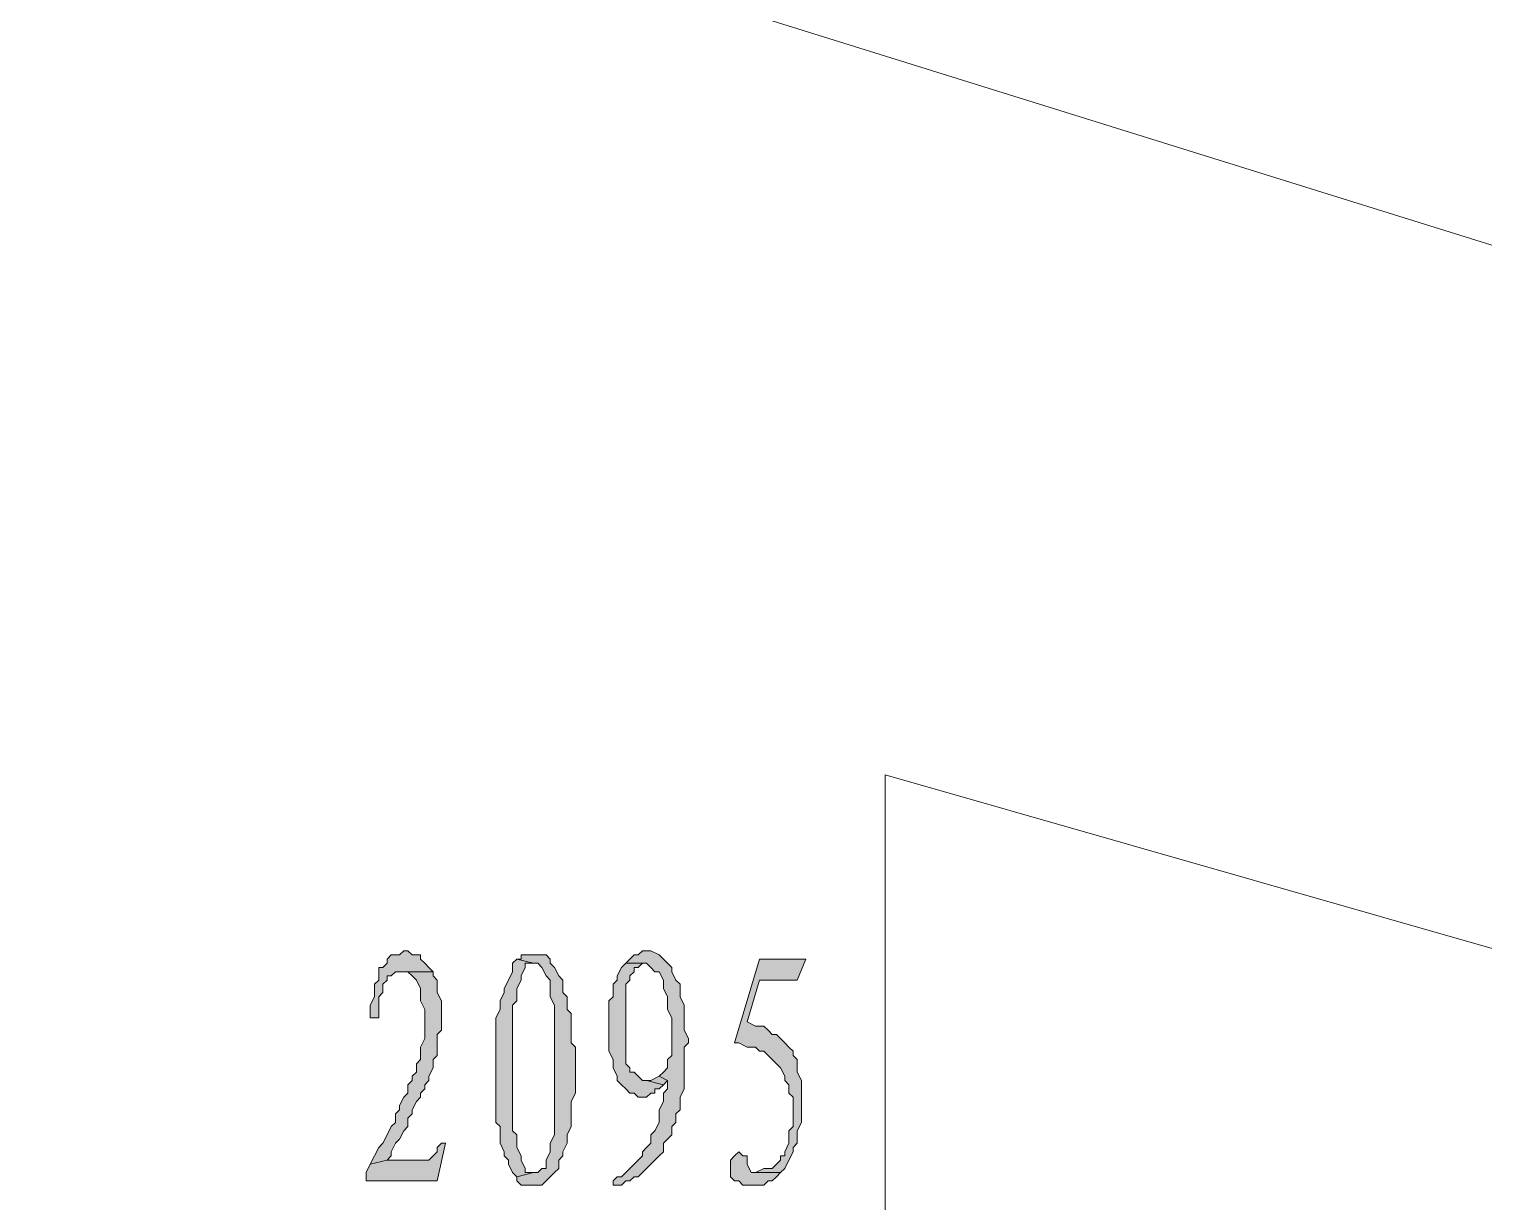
# Model space of a CAD drawing. Header units: millimetres. Extents: x 24 to 410, y 10 to 282.
# Drawn here: x 58.65 to 73.36, y 195.03 to 206.89 of the extents above; entities that cross this region are included whole.
import ezdxf

# ---------------------------------------------------------------- set-up
doc = ezdxf.new("R2010")
doc.units = ezdxf.units.MM

msp = doc.modelspace()

# ---------------------------------------------------------------- hatches: boundary and pattern name
h = msp.add_hatch(color=256)
h.dxf.hatch_style = 2
h.paths.add_polyline_path([(62.484, 197.569667), (62.441667, 197.569667), (62.399333, 197.527333), (62.314667, 197.527333), (62.272333, 197.485), (62.272333, 197.442667), (62.23, 197.400333), (62.187667, 197.400333), (62.187667, 197.358), (62.187667, 197.273333), (62.145333, 197.231), (62.145333, 197.104), (62.103, 197.019333), (62.103, 196.892333), (62.187667, 196.892333), (62.187667, 197.104), (62.23, 197.146333), (62.23, 197.231), (62.272333, 197.273333), (62.272333, 197.315667), (62.314667, 197.315667), (62.357, 197.358), (62.441667, 197.358), (62.738, 197.358), (62.695667, 197.400333), (62.653333, 197.442667), (62.611, 197.485), (62.611, 197.527333), (62.568667, 197.527333), (62.526333, 197.527333)])
h = msp.add_hatch(color=256)
h.dxf.hatch_style = 2
h.paths.add_polyline_path([(64.897, 197.569667), (64.854667, 197.569667), (64.812333, 197.527333), (64.77, 197.527333), (64.727667, 197.485), (64.685333, 197.442667), (64.897, 197.442667), (64.939333, 197.400333), (64.981667, 197.358), (65.024, 197.358), (65.066333, 197.273333), (65.066333, 197.188667), (65.108667, 197.104), (65.108667, 196.977), (65.151, 196.892333), (65.151, 196.511333), (65.108667, 196.469), (65.108667, 196.426667), (65.108667, 196.384333), (65.066333, 196.342), (65.024, 196.299667), (65.108667, 196.257333), (65.108667, 196.172667), (65.066333, 196.130333), (65.066333, 196.045667), (65.024, 195.961), (65.024, 195.834), (64.981667, 195.749333), (64.939333, 195.707), (64.939333, 195.622333), (64.897, 195.58), (64.854667, 195.537667), (64.854667, 195.495333), (64.812333, 195.453), (64.77, 195.410667), (64.727667, 195.368333), (64.685333, 195.326), (64.643, 195.283667), (64.600667, 195.283667), (64.558333, 195.241333), (64.558333, 195.199), (64.600667, 195.199), (64.643, 195.199), (64.685333, 195.241333), (64.727667, 195.241333), (64.77, 195.283667), (64.812333, 195.283667), (64.854667, 195.326), (64.897, 195.368333), (64.939333, 195.410667), (64.981667, 195.453), (65.024, 195.495333), (65.066333, 195.537667), (65.066333, 195.622333), (65.108667, 195.664667), (65.151, 195.707), (65.151, 195.791667), (65.193333, 195.834), (65.193333, 195.918667), (65.235667, 195.961), (65.235667, 196.088), (65.278, 196.172667), (65.278, 196.596), (65.320333, 196.638333), (65.320333, 196.680667), (65.278, 196.765333), (65.278, 197.019333), (65.235667, 197.104), (65.235667, 197.231), (65.193333, 197.273333), (65.151, 197.358), (65.151, 197.400333), (65.108667, 197.442667), (65.066333, 197.485), (65.024, 197.527333), (64.939333, 197.569667)])
h = msp.add_hatch(color=256)
h.dxf.hatch_style = 2
h.paths.add_polyline_path([(63.584667, 197.485), (63.542333, 197.442667), (63.542333, 197.358), (63.5, 197.273333), (63.457667, 197.188667), (63.457667, 197.146333), (63.415333, 197.061667), (63.415333, 196.977), (63.373, 196.892333), (63.373, 195.834), (63.415333, 195.791667), (63.415333, 195.707), (63.415333, 195.622333), (63.457667, 195.537667), (63.457667, 195.495333), (63.5, 195.453), (63.5, 195.410667), (63.542333, 195.326), (63.584667, 195.283667), (63.754, 195.326), (63.669333, 195.326), (63.669333, 195.368333), (63.627, 195.453), (63.627, 195.495333), (63.584667, 195.58), (63.584667, 195.707), (63.542333, 195.749333), (63.542333, 197.019333), (63.584667, 197.061667), (63.584667, 197.188667), (63.627, 197.273333), (63.627, 197.315667), (63.669333, 197.400333), (63.669333, 197.442667), (63.711667, 197.442667), (63.754, 197.442667)])
h = msp.add_hatch(color=256)
h.dxf.hatch_style = 2
h.paths.add_polyline_path([(63.754, 197.527333), (63.627, 197.527333), (63.627, 197.485), (63.584667, 197.485), (63.754, 197.442667), (63.796333, 197.442667), (63.838667, 197.400333), (63.881, 197.315667), (63.923333, 197.273333), (63.923333, 197.104), (63.965667, 197.019333), (63.965667, 196.384333), (63.965667, 196.342), (63.965667, 195.707), (63.923333, 195.622333), (63.923333, 195.537667), (63.881, 195.453), (63.881, 195.368333), (63.838667, 195.368333), (63.796333, 195.326), (63.754, 195.326), (63.584667, 195.283667), (63.584667, 195.241333), (63.627, 195.199), (63.838667, 195.199), (63.881, 195.241333), (63.923333, 195.283667), (63.965667, 195.326), (64.008, 195.368333), (64.008, 195.453), (64.050333, 195.495333), (64.050333, 195.537667), (64.092667, 195.622333), (64.092667, 195.707), (64.135, 195.791667), (64.135, 196.045667), (64.177333, 196.130333), (64.177333, 196.596), (64.135, 196.638333), (64.135, 196.934667), (64.092667, 196.977), (64.092667, 197.104), (64.050333, 197.146333), (64.050333, 197.273333), (64.008, 197.315667), (63.965667, 197.400333), (63.923333, 197.442667), (63.923333, 197.485), (63.881, 197.527333)])
h = msp.add_hatch(color=256)
h.dxf.hatch_style = 2
h.paths.add_polyline_path([(64.685333, 197.442667), (64.643, 197.400333), (64.600667, 197.315667), (64.600667, 197.273333), (64.558333, 197.231), (64.558333, 197.104), (64.516, 197.061667), (64.516, 196.553667), (64.558333, 196.469), (64.558333, 196.384333), (64.600667, 196.299667), (64.600667, 196.257333), (64.643, 196.215), (64.685333, 196.172667), (64.727667, 196.130333), (64.77, 196.130333), (64.812333, 196.088), (64.854667, 196.088), (64.897, 196.088), (64.939333, 196.130333), (64.981667, 196.130333), (64.981667, 196.172667), (65.024, 196.172667), (65.066333, 196.215), (64.897, 196.257333), (64.854667, 196.257333), (64.812333, 196.299667), (64.77, 196.342), (64.727667, 196.342), (64.727667, 196.384333), (64.685333, 196.426667), (64.685333, 197.231), (64.727667, 197.273333), (64.727667, 197.315667), (64.77, 197.358), (64.77, 197.400333), (64.812333, 197.400333), (64.854667, 197.442667)])
h = msp.add_hatch(color=256)
h.dxf.hatch_style = 2
h.paths.add_polyline_path([(66.505667, 197.485), (66.04, 197.485), (65.786, 196.638333), (65.828333, 196.638333), (65.913, 196.596), (65.997667, 196.596), (66.04, 196.553667), (66.082333, 196.553667), (66.124667, 196.511333), (66.167, 196.469), (66.209333, 196.426667), (66.251667, 196.384333), (66.294, 196.299667), (66.294, 196.257333), (66.336333, 196.215), (66.336333, 196.130333), (66.378667, 196.088), (66.378667, 195.791667), (66.336333, 195.749333), (66.336333, 195.664667), (66.336333, 195.622333), (66.294, 195.537667), (66.294, 195.495333), (66.251667, 195.495333), (66.251667, 195.453), (66.209333, 195.410667), (66.167, 195.368333), (66.082333, 195.368333), (65.997667, 195.326), (65.955333, 195.326), (66.251667, 195.326), (66.294, 195.368333), (66.336333, 195.453), (66.378667, 195.537667), (66.378667, 195.58), (66.421, 195.622333), (66.421, 195.749333), (66.463333, 195.834), (66.463333, 196.257333), (66.421, 196.342), (66.421, 196.469), (66.378667, 196.511333), (66.378667, 196.553667), (66.336333, 196.596), (66.294, 196.638333), (66.251667, 196.680667), (66.209333, 196.723), (66.167, 196.723), (66.124667, 196.765333), (66.082333, 196.807667), (65.997667, 196.807667), (65.913, 196.85), (66.04, 197.273333), (66.421, 197.273333)])
h = msp.add_hatch(color=256)
h.dxf.hatch_style = 2
h.paths.add_polyline_path([(62.738, 197.358), (62.441667, 197.358), (62.484, 197.358), (62.526333, 197.315667), (62.568667, 197.273333), (62.611, 197.188667), (62.611, 197.061667), (62.653333, 196.977), (62.653333, 196.680667), (62.611, 196.596), (62.611, 196.469), (62.568667, 196.426667), (62.568667, 196.342), (62.526333, 196.299667), (62.526333, 196.257333), (62.484, 196.215), (62.484, 196.172667), (62.484, 196.130333), (62.441667, 196.088), (62.399333, 196.003333), (62.399333, 195.961), (62.357, 195.918667), (62.357, 195.834), (62.314667, 195.791667), (62.272333, 195.707), (62.23, 195.622333), (62.187667, 195.58), (62.145333, 195.495333), (62.103, 195.410667), (62.272333, 195.453), (62.314667, 195.495333), (62.314667, 195.537667), (62.357, 195.622333), (62.399333, 195.664667), (62.441667, 195.749333), (62.484, 195.791667), (62.484, 195.876333), (62.526333, 195.918667), (62.526333, 195.961), (62.568667, 196.045667), (62.611, 196.088), (62.611, 196.130333), (62.653333, 196.172667), (62.653333, 196.215), (62.695667, 196.257333), (62.695667, 196.299667), (62.738, 196.384333), (62.738, 196.469), (62.780333, 196.511333), (62.780333, 196.723), (62.822667, 196.765333), (62.822667, 197.061667), (62.780333, 197.146333), (62.780333, 197.273333), (62.738, 197.315667)])
h = msp.add_hatch(color=256)
h.dxf.hatch_style = 2
h.paths.add_polyline_path([(65.024, 196.299667), (64.939333, 196.257333), (64.897, 196.257333), (65.066333, 196.215), (65.108667, 196.257333)])
h = msp.add_hatch(color=256)
h.dxf.hatch_style = 2
h.paths.add_polyline_path([(62.865, 195.622333), (62.822667, 195.622333), (62.780333, 195.58), (62.780333, 195.537667), (62.738, 195.495333), (62.695667, 195.453), (62.272333, 195.453), (62.103, 195.410667), (62.060667, 195.326), (62.060667, 195.241333), (62.780333, 195.241333)])
h = msp.add_hatch(color=256)
h.dxf.hatch_style = 2
h.paths.add_polyline_path([(65.828333, 195.537667), (65.786, 195.495333), (65.743667, 195.453), (65.743667, 195.283667), (65.786, 195.241333), (65.828333, 195.241333), (65.870667, 195.199), (66.082333, 195.199), (66.124667, 195.241333), (66.167, 195.241333), (66.209333, 195.283667), (66.251667, 195.326), (65.955333, 195.326), (65.913, 195.410667), (65.913, 195.495333), (65.870667, 195.495333)])

# ---------------------------------------------------------------- linework, layer by layer
at = {"lineweight": 0}
msp.add_lwpolyline([(41.613667, 214.63), (81.534, 202.184)], dxfattribs=at)
for points in [[(67.31, 199.347667), (67.31, 193.632667), (87.291333, 193.632667)], [(62.484, 197.569667), (62.441667, 197.569667), (62.399333, 197.527333), (62.314667, 197.527333), (62.272333, 197.485), (62.272333, 197.442667), (62.23, 197.400333), (62.187667, 197.400333), (62.187667, 197.358), (62.187667, 197.273333), (62.145333, 197.231), (62.145333, 197.104), (62.103, 197.019333), (62.103, 196.892333), (62.187667, 196.892333), (62.187667, 197.104), (62.23, 197.146333), (62.23, 197.231), (62.272333, 197.273333), (62.272333, 197.315667), (62.314667, 197.315667), (62.357, 197.358), (62.441667, 197.358), (62.738, 197.358), (62.695667, 197.400333), (62.653333, 197.442667), (62.611, 197.485), (62.611, 197.527333), (62.568667, 197.527333), (62.526333, 197.527333)], [(64.897, 197.569667), (64.854667, 197.569667), (64.812333, 197.527333), (64.77, 197.527333), (64.727667, 197.485), (64.685333, 197.442667), (64.897, 197.442667), (64.939333, 197.400333), (64.981667, 197.358), (65.024, 197.358), (65.066333, 197.273333), (65.066333, 197.188667), (65.108667, 197.104), (65.108667, 196.977), (65.151, 196.892333), (65.151, 196.511333), (65.108667, 196.469), (65.108667, 196.426667), (65.108667, 196.384333), (65.066333, 196.342), (65.024, 196.299667), (65.108667, 196.257333), (65.108667, 196.172667), (65.066333, 196.130333), (65.066333, 196.045667), (65.024, 195.961), (65.024, 195.834), (64.981667, 195.749333), (64.939333, 195.707), (64.939333, 195.622333), (64.897, 195.58), (64.854667, 195.537667), (64.854667, 195.495333), (64.812333, 195.453), (64.77, 195.410667), (64.727667, 195.368333), (64.685333, 195.326), (64.643, 195.283667), (64.600667, 195.283667), (64.558333, 195.241333), (64.558333, 195.199), (64.600667, 195.199), (64.643, 195.199), (64.685333, 195.241333), (64.727667, 195.241333), (64.77, 195.283667), (64.812333, 195.283667), (64.854667, 195.326), (64.897, 195.368333), (64.939333, 195.410667), (64.981667, 195.453), (65.024, 195.495333), (65.066333, 195.537667), (65.066333, 195.622333), (65.108667, 195.664667), (65.151, 195.707), (65.151, 195.791667), (65.193333, 195.834), (65.193333, 195.918667), (65.235667, 195.961), (65.235667, 196.088), (65.278, 196.172667), (65.278, 196.596), (65.320333, 196.638333), (65.320333, 196.680667), (65.278, 196.765333), (65.278, 197.019333), (65.235667, 197.104), (65.235667, 197.231), (65.193333, 197.273333), (65.151, 197.358), (65.151, 197.400333), (65.108667, 197.442667), (65.066333, 197.485), (65.024, 197.527333), (64.939333, 197.569667)], [(63.584667, 197.485), (63.542333, 197.442667), (63.542333, 197.358), (63.5, 197.273333), (63.457667, 197.188667), (63.457667, 197.146333), (63.415333, 197.061667), (63.415333, 196.977), (63.373, 196.892333), (63.373, 195.834), (63.415333, 195.791667), (63.415333, 195.707), (63.415333, 195.622333), (63.457667, 195.537667), (63.457667, 195.495333), (63.5, 195.453), (63.5, 195.410667), (63.542333, 195.326), (63.584667, 195.283667), (63.754, 195.326), (63.669333, 195.326), (63.669333, 195.368333), (63.627, 195.453), (63.627, 195.495333), (63.584667, 195.58), (63.584667, 195.707), (63.542333, 195.749333), (63.542333, 197.019333), (63.584667, 197.061667), (63.584667, 197.188667), (63.627, 197.273333), (63.627, 197.315667), (63.669333, 197.400333), (63.669333, 197.442667), (63.711667, 197.442667), (63.754, 197.442667)], [(63.754, 197.527333), (63.627, 197.527333), (63.627, 197.485), (63.584667, 197.485), (63.754, 197.442667), (63.796333, 197.442667), (63.838667, 197.400333), (63.881, 197.315667), (63.923333, 197.273333), (63.923333, 197.104), (63.965667, 197.019333), (63.965667, 196.384333), (63.965667, 196.342), (63.965667, 195.707), (63.923333, 195.622333), (63.923333, 195.537667), (63.881, 195.453), (63.881, 195.368333), (63.838667, 195.368333), (63.796333, 195.326), (63.754, 195.326), (63.584667, 195.283667), (63.584667, 195.241333), (63.627, 195.199), (63.838667, 195.199), (63.881, 195.241333), (63.923333, 195.283667), (63.965667, 195.326), (64.008, 195.368333), (64.008, 195.453), (64.050333, 195.495333), (64.050333, 195.537667), (64.092667, 195.622333), (64.092667, 195.707), (64.135, 195.791667), (64.135, 196.045667), (64.177333, 196.130333), (64.177333, 196.596), (64.135, 196.638333), (64.135, 196.934667), (64.092667, 196.977), (64.092667, 197.104), (64.050333, 197.146333), (64.050333, 197.273333), (64.008, 197.315667), (63.965667, 197.400333), (63.923333, 197.442667), (63.923333, 197.485), (63.881, 197.527333)], [(64.685333, 197.442667), (64.643, 197.400333), (64.600667, 197.315667), (64.600667, 197.273333), (64.558333, 197.231), (64.558333, 197.104), (64.516, 197.061667), (64.516, 196.553667), (64.558333, 196.469), (64.558333, 196.384333), (64.600667, 196.299667), (64.600667, 196.257333), (64.643, 196.215), (64.685333, 196.172667), (64.727667, 196.130333), (64.77, 196.130333), (64.812333, 196.088), (64.854667, 196.088), (64.897, 196.088), (64.939333, 196.130333), (64.981667, 196.130333), (64.981667, 196.172667), (65.024, 196.172667), (65.066333, 196.215), (64.897, 196.257333), (64.854667, 196.257333), (64.812333, 196.299667), (64.77, 196.342), (64.727667, 196.342), (64.727667, 196.384333), (64.685333, 196.426667), (64.685333, 197.231), (64.727667, 197.273333), (64.727667, 197.315667), (64.77, 197.358), (64.77, 197.400333), (64.812333, 197.400333), (64.854667, 197.442667)], [(66.505667, 197.485), (66.04, 197.485), (65.786, 196.638333), (65.828333, 196.638333), (65.913, 196.596), (65.997667, 196.596), (66.04, 196.553667), (66.082333, 196.553667), (66.124667, 196.511333), (66.167, 196.469), (66.209333, 196.426667), (66.251667, 196.384333), (66.294, 196.299667), (66.294, 196.257333), (66.336333, 196.215), (66.336333, 196.130333), (66.378667, 196.088), (66.378667, 195.791667), (66.336333, 195.749333), (66.336333, 195.664667), (66.336333, 195.622333), (66.294, 195.537667), (66.294, 195.495333), (66.251667, 195.495333), (66.251667, 195.453), (66.209333, 195.410667), (66.167, 195.368333), (66.082333, 195.368333), (65.997667, 195.326), (65.955333, 195.326), (66.251667, 195.326), (66.294, 195.368333), (66.336333, 195.453), (66.378667, 195.537667), (66.378667, 195.58), (66.421, 195.622333), (66.421, 195.749333), (66.463333, 195.834), (66.463333, 196.257333), (66.421, 196.342), (66.421, 196.469), (66.378667, 196.511333), (66.378667, 196.553667), (66.336333, 196.596), (66.294, 196.638333), (66.251667, 196.680667), (66.209333, 196.723), (66.167, 196.723), (66.124667, 196.765333), (66.082333, 196.807667), (65.997667, 196.807667), (65.913, 196.85), (66.04, 197.273333), (66.421, 197.273333)], [(62.738, 197.358), (62.441667, 197.358), (62.484, 197.358), (62.526333, 197.315667), (62.568667, 197.273333), (62.611, 197.188667), (62.611, 197.061667), (62.653333, 196.977), (62.653333, 196.680667), (62.611, 196.596), (62.611, 196.469), (62.568667, 196.426667), (62.568667, 196.342), (62.526333, 196.299667), (62.526333, 196.257333), (62.484, 196.215), (62.484, 196.172667), (62.484, 196.130333), (62.441667, 196.088), (62.399333, 196.003333), (62.399333, 195.961), (62.357, 195.918667), (62.357, 195.834), (62.314667, 195.791667), (62.272333, 195.707), (62.23, 195.622333), (62.187667, 195.58), (62.145333, 195.495333), (62.103, 195.410667), (62.272333, 195.453), (62.314667, 195.495333), (62.314667, 195.537667), (62.357, 195.622333), (62.399333, 195.664667), (62.441667, 195.749333), (62.484, 195.791667), (62.484, 195.876333), (62.526333, 195.918667), (62.526333, 195.961), (62.568667, 196.045667), (62.611, 196.088), (62.611, 196.130333), (62.653333, 196.172667), (62.653333, 196.215), (62.695667, 196.257333), (62.695667, 196.299667), (62.738, 196.384333), (62.738, 196.469), (62.780333, 196.511333), (62.780333, 196.723), (62.822667, 196.765333), (62.822667, 197.061667), (62.780333, 197.146333), (62.780333, 197.273333), (62.738, 197.315667)], [(65.024, 196.299667), (64.939333, 196.257333), (64.897, 196.257333), (65.066333, 196.215), (65.108667, 196.257333)], [(62.865, 195.622333), (62.822667, 195.622333), (62.780333, 195.58), (62.780333, 195.537667), (62.738, 195.495333), (62.695667, 195.453), (62.272333, 195.453), (62.103, 195.410667), (62.060667, 195.326), (62.060667, 195.241333), (62.780333, 195.241333)], [(65.828333, 195.537667), (65.786, 195.495333), (65.743667, 195.453), (65.743667, 195.283667), (65.786, 195.241333), (65.828333, 195.241333), (65.870667, 195.199), (66.082333, 195.199), (66.124667, 195.241333), (66.167, 195.241333), (66.209333, 195.283667), (66.251667, 195.326), (65.955333, 195.326), (65.913, 195.410667), (65.913, 195.495333), (65.870667, 195.495333)]]:
    msp.add_lwpolyline(points, close=True, dxfattribs=at)

doc.saveas('drawing.dxf')
